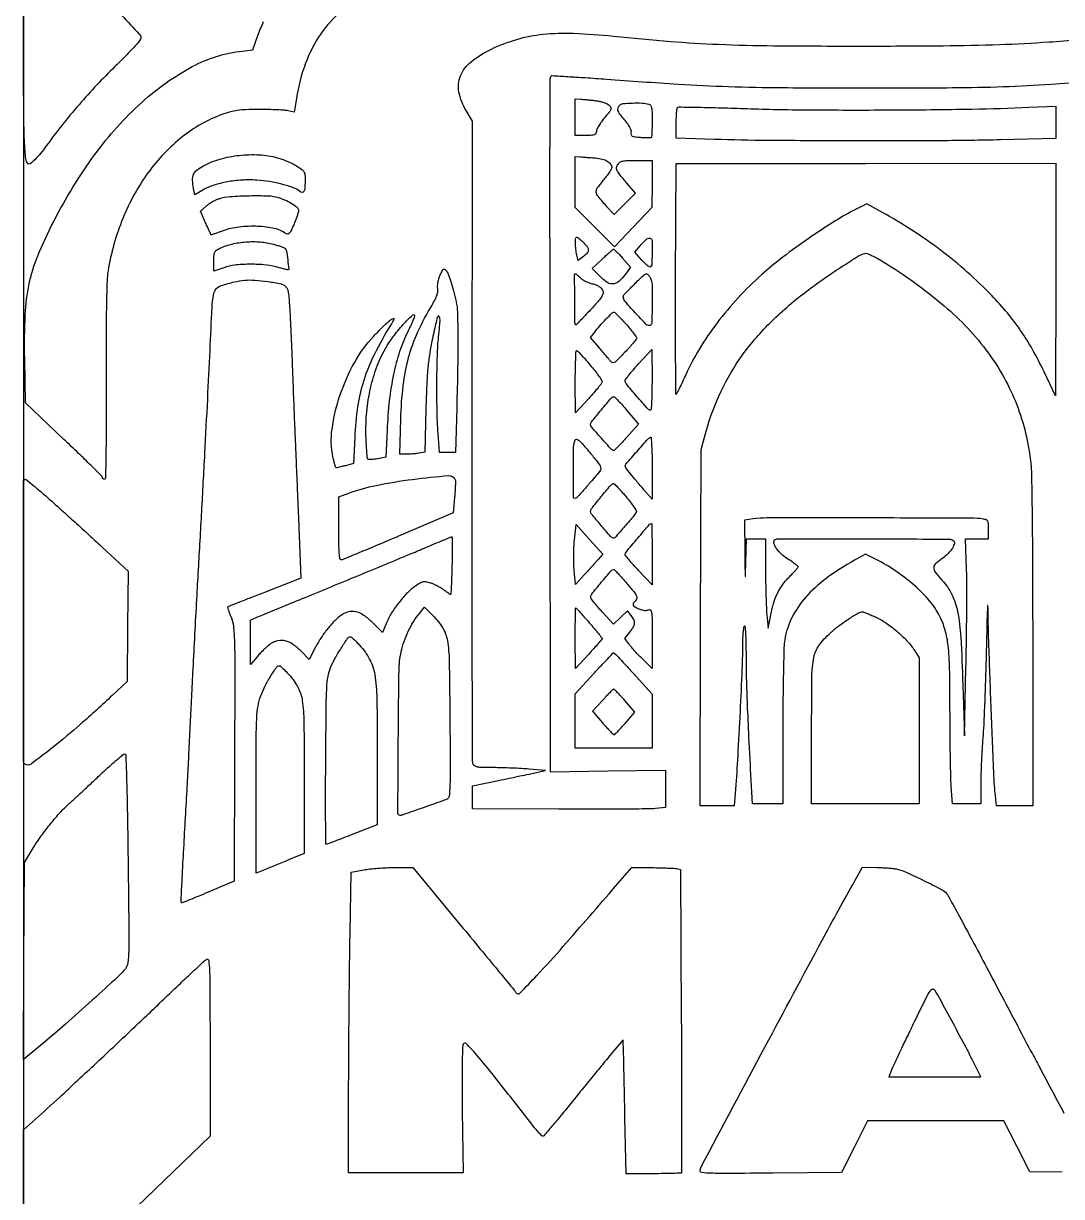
# Model space of a CAD drawing. Header units: millimetres. Extents: x 7 to 202, y 10 to 284.
# Drawn here: x 62.5 to 87.13, y 240.38 to 268.24 of the extents above; entities that cross this region are included whole.
import ezdxf

# ---------------------------------------------------------------- set-up
doc = ezdxf.new("R2010")
doc.units = ezdxf.units.MM
doc.layers.add('CUT', color=1, linetype='Continuous')
doc.layers.add('ENGRAVE', color=7, linetype='Continuous')

msp = doc.modelspace()

# ---------------------------------------------------------------- linework, layer by layer
at = {"layer": 'CUT'}
msp.add_lwpolyline([(62.5, 214), (102.5, 214), (102.5, 284), (62.5, 284)], close=True, dxfattribs=at)
at = {"layer": 'ENGRAVE', "extrusion": (0, 0, -1)}
for points in [[(-89.973, 264.546, -0.000025), (-89.959, 266.94, -0.197414)], [(-88.599, 266.91, 0.002443), (-86.885, 266.787, 0.00792), (-85.746, 266.73, 0.00708), (-84.542, 266.705, 0.001654), (-82.523, 266.698, 0.001783), (-80.503, 266.706, 0.006621), (-79.229, 266.732, 0.007419), (-78.03, 266.79, 0.002682), (-76.329, 266.908, -0.001619), (-75.832, 266.943, -0.002639), (-75.411, 266.969, -0.00037), (-75.037, 266.99, -0.213411), (-75.017, 266.983, -0.197566), (-74.99, 266.917, -0.000434), (-74.985, 265.822, -0.001078), (-74.983, 263.985, -0.000067), (-74.988, 258.561), (-74.997, 250.47), (-76.365, 250.491), (-77.734, 250.512), (-77.734, 250.067), (-77.734, 249.622), (-77.494, 249.597, 0.02343), (-77.327, 249.588, 0.00096), (-76.722, 249.583, 0.001672), (-76.006, 249.581, 0.001184), (-75.202, 249.583), (-73.15, 249.593), (-73.15, 249.865), (-73.15, 250.138), (-73.766, 250.264, -0.000642), (-74.02, 250.316, -0.000639), (-74.274, 250.37, -0.000625), (-74.496, 250.417, -0.002506), (-74.632, 250.446), (-74.883, 250.502), (-74.495, 250.533, -0.00632), (-74.314, 250.546, -0.003232), (-74.086, 250.557, -0.00321), (-73.851, 250.565, -0.00482), (-73.645, 250.569, 0.003894), (-73.355, 250.574, 0.048157), (-73.245, 250.588, 0.151628), (-73.191, 250.619, 0.136947), (-73.161, 250.676, 0.051198), (-73.152, 250.76, 0.000037), (-73.148, 252.972, 0.000437), (-73.146, 255.439, 0.000267), (-73.147, 258.349), (-73.154, 265.919), (-73.004, 266.167, 0.084472), (-72.832, 266.607, 0.149229), (-72.867, 266.992, 0.129173), (-73.121, 267.33, 0.05607), (-73.601, 267.63, 0.040689), (-74.206, 267.86, 0.04432), (-74.824, 267.981, 0.036238), (-75.55, 268.005, 0.016279), (-76.502, 267.937, -0.005943), (-77.854, 267.811, -0.010059), (-78.989, 267.742, -0.007884), (-80.3, 267.71, -0.002301), (-82.318, 267.701, -0.002063), (-84.321, 267.709, -0.006636), (-85.655, 267.738, -0.008189), (-86.831, 267.799, -0.004696), (-88.247, 267.908, 0.001545)], [(-64.835, 268.428, 0.002869), (-65.245, 267.987, 0.188116), (-65.282, 267.892, 0.18002), (-65.262, 267.837, 0.005996), (-65.106, 267.661, 0.010329), (-64.907, 267.45, 0.006082), (-64.661, 267.206, -0.012163), (-64.241, 266.78, -0.010194), (-63.816, 266.308, -0.010138), (-63.407, 265.816, -0.011594), (-63.038, 265.328, 0.015904), (-62.898, 265.147, 0.025745), (-62.766, 265.003, 0.023635), (-62.656, 264.904, 0.384813), (-62.61, 264.907, 0.172461), (-62.554, 265.025, 0.012221), (-62.525, 265.397, 0.010775), (-62.506, 265.97, 0.00241), (-62.501, 266.948), (-62.5, 268.614)], [(-70.048, 268.529, -0.069932), (-69.553, 267.993, -0.063789), (-69.19, 267.293, -0.049169), (-68.975, 266.459), (-68.923, 266.13), (-68.779, 266.163, -0.038099), (-68.692, 266.175, -0.00566), (-68.516, 266.185, -0.006346), (-68.307, 266.192, -0.005426), (-68.087, 266.194, -0.007309), (-67.775, 266.189, -0.026624), (-67.577, 266.172, -0.034044), (-67.408, 266.137, -0.018385), (-67.205, 266.072, -0.082568), (-66.263, 265.542, -0.066176), (-65.458, 264.698, -0.061629), (-64.855, 263.61, -0.054703), (-64.504, 262.364, -0.033128), (-64.48, 262.117, -0.003805), (-64.466, 261.559, -0.003697), (-64.458, 260.79, -0.001447), (-64.459, 259.73, 0.001215), (-64.46, 258.668, 0.004023), (-64.453, 257.969, 0.001039), (-64.443, 257.439, 0.407887), (-64.419, 257.415, 0.086016), (-64.4, 257.418, 0.093898), (-64.384, 257.427, 0.100304), (-64.374, 257.441, 0.113789), (-64.37, 257.457, -0.199278), (-64.358, 257.486, -0.000752), (-64.102, 257.741, -0.003691), (-63.807, 258.029, -0.002292), (-63.456, 258.363), (-62.543, 259.226), (-62.526, 260.27, 0.014773), (-62.541, 261.322, 0.041136), (-62.633, 262.053, 0.045388), (-62.838, 262.719, 0.021379), (-63.215, 263.537, 0.03822), (-64.19, 265.123, 0.052118), (-65.311, 266.372, 0.060427), (-66.503, 267.212, 0.096213), (-67.69, 267.582), (-67.937, 267.609), (-68.062, 267.951, 0.014894), (-68.194, 268.28, 0.012133)], [(-87.141, 240.96), (-86.377, 240.973), (-86.068, 241.577), (-85.758, 242.181), (-84.14, 242.181), (-82.522, 242.181), (-82.217, 241.568), (-81.911, 240.955), (-80.29, 240.941, 0.000723), (-79.212, 240.933, 0.009322), (-78.809, 240.938, 0.01738), (-78.594, 240.953, 0.384918), (-78.555, 240.996, 0.122956), (-78.579, 241.093, 0.00006), (-80.1, 243.948, 0.000885), (-81.449, 246.468, 0.004269), (-82.231, 247.894), (-82.403, 248.202), (-82.748, 248.197, 0.00844), (-82.89, 248.193, 0.008469), (-83.032, 248.184, 0.00833), (-83.155, 248.172, 0.033181), (-83.23, 248.158, 0.044832), (-83.458, 248.078, 0.007916), (-83.869, 247.884, 0.005376), (-84.283, 247.674, 0.09647), (-84.399, 247.582, 0.051642), (-84.447, 247.511, 0.000651), (-84.709, 247.031, 0.001903), (-85.008, 246.474, 0.001245), (-85.35, 245.83, -0.000198), (-85.712, 245.144, -0.000199), (-86.073, 244.46, -0.000194), (-86.389, 243.864, -0.000803), (-86.581, 243.504, 0.00043), (-87.187, 242.367, 0.001383)], [(-62.501, 238.92), (-62.5, 240.444), (-62.5, 241.967), (-62.784, 242.223, -0.004071), (-63.35, 242.739, -0.001132), (-64.23, 243.559, -0.001195), (-65.144, 244.419, -0.002289), (-65.873, 245.115, 0.001769), (-66.221, 245.447, 0.002657), (-66.526, 245.734, 0.001073), (-66.79, 245.978, 0.05959), (-66.844, 246.017, 0.533053), (-66.893, 245.992, 0.019946), (-66.913, 245.747, 0.008954), (-66.922, 245.266, 0.000652), (-66.924, 243.941), (-66.924, 241.82), (-65.191, 240.144, 0.000665)]]:
    msp.add_lwpolyline(points, format="xyb", dxfattribs=at)
for points in [[(-76.08, 266.404, 0.025139), (-76.177, 266.387, 0.025662), (-76.271, 266.361, 0.026495), (-76.351, 266.329, 0.089111), (-76.396, 266.298, 0.089993), (-76.432, 266.246, 0.198733), (-76.434, 266.199, 0.07853), (-76.398, 266.135, 0.007187), (-76.283, 265.994, -0.018832), (-76.21, 265.901, -0.022143), (-76.148, 265.807, -0.021741), (-76.103, 265.724, -0.112905), (-76.092, 265.674, 0.109175), (-76.081, 265.623, 0.196408), (-76.05, 265.595, 0.080613), (-75.986, 265.582, 0.009576), (-75.841, 265.579), (-75.59, 265.579), (-75.59, 266.013), (-75.59, 266.446), (-75.716, 266.439, 0.008626), (-75.78, 266.435, 0.002815), (-75.874, 266.426, 0.002805), (-75.979, 266.416, 0.003161)], [(-77.335, 266.323, 0.178659), (-77.376, 266.294, 0.102834), (-77.4, 266.238, 0.04298), (-77.412, 266.134, 0.006575), (-77.414, 265.926, 0.004707), (-77.413, 265.78, 0.007275), (-77.409, 265.654, 0.002935), (-77.403, 265.547, 0.183298), (-77.395, 265.53, 0.188599), (-77.38, 265.523, 0.007109), (-77.313, 265.521, 0.011955), (-77.233, 265.522, 0.008036), (-77.142, 265.527, 0.010257), (-77.004, 265.539, 0.094785), (-76.947, 265.557, 0.219395), (-76.923, 265.588, 0.087755), (-76.921, 265.644, -0.110587), (-76.916, 265.699, -0.042947), (-76.886, 265.771, -0.035311), (-76.835, 265.853, -0.021209), (-76.764, 265.944, 0.014393), (-76.65, 266.086, 0.084316), (-76.605, 266.17, 0.169026), (-76.607, 266.235, 0.107799), (-76.648, 266.3, 0.176221), (-76.722, 266.335, 0.01344), (-76.947, 266.348, 0.019233), (-77.176, 266.347, 0.053202)], [(-86.993, 265.89), (-86.993, 265.503), (-85.685, 265.473, 0.004572), (-84.261, 265.453, 0.001569), (-82.199, 265.449, 0.001506), (-80.162, 265.459, 0.005796), (-78.897, 265.483), (-77.985, 265.511), (-77.987, 265.863, 0.007717), (-77.99, 266, 0.011344), (-77.997, 266.12, 0.006838), (-78.007, 266.219, 0.170512), (-78.018, 266.244, 0.202848), (-78.046, 266.255, 0.000445), (-78.515, 266.248, 0.002843), (-79.045, 266.236, 0.00175), (-79.669, 266.216, -0.007179), (-81.089, 266.186, -0.002794), (-83.053, 266.184, -0.002768), (-85.005, 266.204, -0.007847), (-86.365, 266.247), (-86.993, 266.276)], [(-68.521, 265.05, 0.021692), (-68.632, 265.016, 0.013654), (-68.758, 264.966, 0.013705), (-68.88, 264.91, 0.024343), (-68.977, 264.857, 0.016937), (-69.103, 264.772, 0.109704), (-69.154, 264.716, 0.112376), (-69.176, 264.643, 0.018159), (-69.18, 264.495, 0.015581), (-69.173, 264.326, 0.102772), (-69.151, 264.246, 0.317307), (-69.11, 264.225, 0.139564), (-69.053, 264.25, -0.086399), (-68.904, 264.336, -0.022834), (-68.641, 264.417, -0.023032), (-68.337, 264.482, -0.02543), (-68.038, 264.517, -0.029762), (-67.68, 264.518, -0.031199), (-67.33, 264.476, -0.033225), (-67.013, 264.396, -0.051128), (-66.755, 264.282), (-66.562, 264.172), (-66.534, 264.321, 0.035842), (-66.511, 264.523, 0.11331), (-66.536, 264.656, 0.122582), (-66.614, 264.758, 0.045469), (-66.768, 264.859, 0.054808), (-67.161, 265.017, 0.041115), (-67.619, 265.106, 0.040824), (-68.09, 265.119, 0.051405)], [(-76.069, 265.044, 0.042526), (-76.226, 265.018, 0.071257), (-76.35, 264.967, 0.095589), (-76.429, 264.897, 0.166051), (-76.457, 264.815, 0.135547), (-76.446, 264.778, 0.013551), (-76.395, 264.697, 0.01625), (-76.328, 264.604, 0.012226), (-76.248, 264.505, -0.019246), (-76.104, 264.323, -0.195954), (-76.081, 264.231, -0.140353), (-76.124, 264.135, -0.008406), (-76.336, 263.892), (-76.513, 263.698), (-76.766, 263.951), (-77.02, 264.205), (-76.815, 264.448, 0.004966), (-76.638, 264.66, 0.059692), (-76.582, 264.75, 0.159561), (-76.573, 264.817, 0.092589), (-76.603, 264.893, 0.105123), (-76.651, 264.943, 0.095976), (-76.716, 264.97, 0.045644), (-76.823, 264.983, 0.007103), (-77.038, 264.986), (-77.414, 264.986), (-77.412, 264.428), (-77.41, 263.869), (-76.965, 263.401), (-76.52, 262.934), (-76.055, 263.399), (-75.59, 263.864), (-75.59, 264.471), (-75.59, 265.078), (-75.716, 265.069, 0.001367), (-75.779, 265.065, 0.000471), (-75.871, 265.058, 0.000468), (-75.972, 265.051, 0.000543)], [(-86.991, 262.158), (-86.99, 259.399), (-86.718, 259.964, -0.015528), (-86.439, 260.498, -0.022597), (-86.159, 260.949, -0.023264), (-85.846, 261.363, -0.017991), (-85.468, 261.784, -0.02027), (-84.893, 262.335, -0.018633), (-84.259, 262.854, -0.018372), (-83.579, 263.331, -0.018303), (-82.864, 263.758), (-82.512, 263.951), (-82.258, 263.827, -0.025681), (-81.759, 263.549, -0.011872), (-81.138, 263.14, -0.011845), (-80.517, 262.688, -0.018706), (-80.009, 262.268, -0.024298), (-79.457, 261.724, -0.024117), (-78.958, 261.129, -0.024917), (-78.536, 260.51, -0.031513), (-78.213, 259.898, 0.002642), (-78.135, 259.728, 0.003949), (-78.065, 259.581, 0.00171), (-78.004, 259.456, 0.082444), (-77.988, 259.433, 0.665936), (-77.977, 259.438, 0.000139), (-77.973, 260.223, 0.00156), (-77.97, 261.105, 0.000921), (-77.973, 262.159), (-77.985, 264.911), (-82.489, 264.915), (-86.993, 264.918)], [(-68.547, 264.103, 0.025733), (-68.736, 264.031, 0.040638), (-68.888, 263.948, 0.048724), (-68.992, 263.865, 0.201656), (-69.022, 263.792, 0.069815), (-69.016, 263.746, 0.011405), (-68.989, 263.661, 0.012369), (-68.953, 263.561, 0.010622), (-68.91, 263.458, 0.006783), (-68.836, 263.296, 0.103561), (-68.798, 263.247, 0.264656), (-68.758, 263.239, 0.061686), (-68.693, 263.27, -0.097244), (-68.412, 263.38, -0.039839), (-68.001, 263.421, -0.039135), (-67.564, 263.395, -0.056676), (-67.189, 263.299, 0.004285), (-67.098, 263.266, 0.007079), (-67.02, 263.239, 0.002016), (-66.953, 263.217, 0.364944), (-66.947, 263.22, 0.01432), (-66.943, 263.228, 0.000078), (-66.907, 263.308, 0.000342), (-66.866, 263.398, 0.000217), (-66.819, 263.504), (-66.697, 263.778), (-66.831, 263.9, 0.03402), (-66.895, 263.951, 0.020667), (-66.976, 264.003, 0.020667), (-67.062, 264.048, 0.034009), (-67.138, 264.077, 0.057723), (-67.404, 264.128, 0.013525), (-67.857, 264.148, 0.012784), (-68.308, 264.145, 0.070645)], [(-68.429, 262.997, 0.008472), (-68.527, 262.969, 0.011533), (-68.614, 262.94, 0.008534), (-68.686, 262.914, 0.116513), (-68.708, 262.898, 0.144057), (-68.736, 262.84, 0.006959), (-68.767, 262.627, 0.004365), (-68.793, 262.407, 0.447595), (-68.775, 262.387, 0.057751), (-68.759, 262.388, 0.001249), (-68.682, 262.407, 0.002849), (-68.593, 262.429, 0.001917), (-68.49, 262.455, -0.040653), (-68.195, 262.507, -0.026574), (-67.849, 262.52, -0.026809), (-67.514, 262.498, -0.052906), (-67.255, 262.438), (-67.015, 262.355), (-67.015, 262.594, 0.014186), (-67.02, 262.739, 0.098151), (-67.037, 262.807, 0.13552), (-67.078, 262.854, 0.036085), (-67.164, 262.902, 0.052499), (-67.448, 263.001, 0.038657), (-67.777, 263.051, 0.038132), (-68.116, 263.051, 0.046361)], [(-75.787, 263.034, 0.029766), (-75.878, 262.926, 0.164888), (-75.902, 262.855, 0.186014), (-75.876, 262.79, 0.03974), (-75.784, 262.705), (-75.658, 262.606), (-75.63, 262.736, 0.025309), (-75.605, 262.88, 0.02784), (-75.596, 263.022, 0.023035), (-75.601, 263.138, 0.389187), (-75.627, 263.162, 0.153934), (-75.648, 263.155, 0.016157), (-75.689, 263.124, 0.018805), (-75.737, 263.083, 0.014011)], [(-77.387, 263.128, 0.196607), (-77.415, 263.061, 0.007626), (-77.414, 262.787, 0.006748), (-77.404, 262.51, 0.246997), (-77.373, 262.457, 0.287502), (-77.348, 262.457, 0.027484), (-77.296, 262.495, 0.028408), (-77.234, 262.55, 0.01828), (-77.169, 262.621), (-77.007, 262.81), (-77.131, 262.959, 0.017693), (-77.222, 263.062, 0.055811), (-77.293, 263.12, 0.1052), (-77.347, 263.141, 0.241736)], [(-76.714, 262.668), (-76.902, 262.452), (-76.782, 262.287, 0.053065), (-76.621, 262.108, 0.184039), (-76.479, 262.053, 0.16441), (-76.325, 262.105, 0.040529), (-76.124, 262.285), (-75.996, 262.419), (-76.229, 262.642, 0.004494), (-76.32, 262.728, 0.006555), (-76.402, 262.803, 0.003494), (-76.473, 262.864, 0.107263), (-76.493, 262.875, 0.253741), (-76.513, 262.87, 0.009513), (-76.571, 262.818, 0.015154), (-76.639, 262.75, 0.009846)], [(-82.899, 262.581, 0.037642), (-84.346, 261.534, 0.059051), (-85.393, 260.413, 0.066323), (-86.066, 259.184, 0.065507), (-86.398, 257.816, 0.022663), (-86.418, 257.482, 0.00129), (-86.432, 256.45, 0.001805), (-86.442, 255.14, 0.000958), (-86.445, 253.517), (-86.445, 249.661), (-86.015, 249.661), (-85.585, 249.661), (-85.56, 249.901, 0.015734), (-85.525, 250.373, 0.000773), (-85.462, 251.937, 0.001249), (-85.407, 253.461, 0.006276), (-85.388, 254.314, -0.027359), (-85.382, 254.417, -0.919613), (-85.374, 254.416, -0.005754), (-85.361, 254.083, -0.000981), (-85.346, 253.447, 0.001967), (-85.328, 252.786, 0.002096), (-85.306, 252.139, 0.001991), (-85.282, 251.583, 0.009729), (-85.262, 251.268, -0.006141), (-85.243, 251.018, -0.003926), (-85.228, 250.726, -0.003944), (-85.217, 250.44, -0.007345), (-85.214, 250.208), (-85.214, 249.707), (-84.879, 249.707), (-84.543, 249.707), (-84.514, 250.124, 0.011556), (-84.502, 250.367, 0.001965), (-84.493, 250.829, 0.002145), (-84.486, 251.373, 0.001909), (-84.483, 251.937, -0.004339), (-84.474, 252.925, -0.023008), (-84.44, 253.465, -0.041378), (-84.367, 253.836, -0.048455), (-84.237, 254.169, -0.05988), (-84, 254.525, -0.034266), (-83.638, 254.893, -0.032298), (-83.197, 255.236, -0.032809), (-82.717, 255.517), (-82.478, 255.637), (-82.215, 255.491, -0.032049), (-81.546, 255.061, -0.053827), (-81.055, 254.61, -0.063871), (-80.73, 254.128, -0.075896), (-80.561, 253.607, -0.03305), (-80.544, 253.423, -0.002099), (-80.53, 252.881, -0.003075), (-80.52, 252.234, -0.002282), (-80.516, 251.52), (-80.516, 249.707), (-80.157, 249.707), (-79.799, 249.707), (-79.767, 250.266, 0.00125), (-79.713, 251.293, 0.002813), (-79.678, 252.072, 0.003641), (-79.658, 252.697, 0.005744), (-79.651, 253.233, -0.004293), (-79.647, 253.545, -0.012158), (-79.638, 253.762, -0.009423), (-79.625, 253.916, -0.552512), (-79.604, 253.926, -0.227355), (-79.585, 253.897, -0.008563), (-79.571, 253.765, -0.013674), (-79.561, 253.603, -0.008367), (-79.558, 253.41, 0.010591), (-79.547, 252.913, 0.001514), (-79.5, 251.895, 0.001856), (-79.445, 250.843, 0.004405), (-79.394, 250.06), (-79.364, 249.661), (-78.958, 249.661), (-78.552, 249.661), (-78.565, 253.892), (-78.579, 258.122), (-78.699, 258.559, 0.044206), (-79.052, 259.505, 0.045076), (-79.563, 260.368, 0.042752), (-80.248, 261.163, 0.033024), (-81.117, 261.908, 0.00866), (-81.522, 262.2, 0.008442), (-81.939, 262.48, 0.005722), (-82.315, 262.717, 0.079651), (-82.463, 262.778, 0.149411), (-82.514, 262.775, 0.016223), (-82.624, 262.729, 0.018468), (-82.756, 262.664, 0.013053)], [(-72.527, 262.372, 0.08268), (-72.576, 262.289, 0.013109), (-72.638, 262.11, 0.013725), (-72.703, 261.886, 0.0099), (-72.764, 261.634, 0.047048), (-72.795, 261.382, 0.005577), (-72.804, 260.819, 0.005717), (-72.8, 260.074, 0.002717), (-72.778, 259.114), (-72.748, 258.054), (-72.557, 258.054), (-72.366, 258.054), (-72.336, 258.498, 0.011932), (-72.312, 259.061, 0.006433), (-72.308, 259.755, 0.006169), (-72.322, 260.418, 0.020516), (-72.353, 260.854, -0.006911), (-72.378, 261.098, -0.036605), (-72.38, 261.232, -0.157227), (-72.36, 261.281, -0.444314), (-72.328, 261.283, -0.137924), (-72.315, 261.261, -0.001611), (-72.277, 261.1, -0.004746), (-72.235, 260.912, -0.003064), (-72.189, 260.694, -0.01256), (-72.13, 260.357, -0.015132), (-72.092, 260.038, -0.011522), (-72.067, 259.655, -0.003898), (-72.047, 259.096), (-72.019, 258.062), (-71.883, 258.035, 0.017284), (-71.82, 258.025, 0.009134), (-71.74, 258.016, 0.009078), (-71.659, 258.01, 0.013855), (-71.588, 258.008), (-71.428, 258.008), (-71.451, 258.84, 0.02204), (-71.509, 259.646, 0.037771), (-71.637, 260.307, 0.040085), (-71.856, 260.914, 0.02892), (-72.192, 261.551, -0.01496), (-72.267, 261.686, -0.038656), (-72.311, 261.788, -0.053373), (-72.331, 261.874, -0.070454), (-72.328, 261.953, 0.05597), (-72.325, 262.02, 0.031471), (-72.335, 262.101, 0.029909), (-72.356, 262.187, 0.03175), (-72.387, 262.267, 0.010733), (-72.435, 262.367, 0.114528), (-72.464, 262.401, 0.306352), (-72.492, 262.403, 0.082989)], [(-68.293, 262.11, 0.016394), (-68.611, 262.053, 0.162485), (-68.726, 261.985, 0.150672), (-68.781, 261.859, 0.013512), (-68.812, 261.512, 0.00371), (-68.826, 261.254, 0.000875), (-68.846, 260.824, 0.000901), (-68.867, 260.33, 0.000887), (-68.886, 259.832, -0.000512), (-68.906, 259.298, -0.000349), (-68.931, 258.691, -0.000352), (-68.955, 258.105, -0.000709), (-68.974, 257.643, 0.000529), (-68.993, 257.209, 0.00036), (-69.014, 256.716, 0.000362), (-69.033, 256.239, 0.000727), (-69.048, 255.863), (-69.077, 255.063), (-68.217, 254.729, -0.000767), (-67.887, 254.6, -0.001241), (-67.606, 254.49, -0.000165), (-67.356, 254.39, -0.094711), (-67.343, 254.382, -0.287906), (-67.34, 254.37, -0.005623), (-67.36, 254.307, -0.011654), (-67.388, 254.233, -0.007323), (-67.423, 254.147, 0.075783), (-67.48, 253.927, 0.019346), (-67.504, 253.558, 0.00691), (-67.512, 252.872, 0.000458), (-67.506, 250.898), (-67.494, 247.87), (-66.879, 247.609, 0.002602), (-66.641, 247.51, 0.004245), (-66.439, 247.429, 0.000813), (-66.261, 247.359, 0.273513), (-66.247, 247.361, 0.234425), (-66.237, 247.384, 0.000344), (-66.26, 247.855, 0.001479), (-66.297, 248.56, 0.000204), (-66.378, 250.026, -0.001018), (-66.399, 250.413, -0.000328), (-66.429, 250.986, -0.000327), (-66.46, 251.624, -0.000367), (-66.49, 252.238, 0.000793), (-66.524, 252.911, 0.000438), (-66.566, 253.731, 0.000437), (-66.611, 254.563, 0.000704), (-66.65, 255.271, -0.000593), (-66.728, 256.652, -0.000604), (-66.802, 258.025, -0.000632), (-66.869, 259.322, -0.000908), (-66.924, 260.471, 0.001321), (-66.974, 261.498, 0.029565), (-67.007, 261.793, 0.125739), (-67.07, 261.934, 0.150953), (-67.189, 262.015, 0.016812), (-67.502, 262.101, 0.037105), (-67.747, 262.141, 0.038518), (-67.989, 262.143, 0.019509)], [(-75.705, 262.203, -0.065967), (-75.752, 262.164, -0.026389), (-75.824, 262.122, -0.025557), (-75.907, 262.086, -0.029342), (-75.99, 262.059, 0.028403), (-76.082, 262.031, 0.049681), (-76.153, 261.995, 0.061023), (-76.205, 261.953, 0.085372), (-76.239, 261.904, 0.138323), (-76.25, 261.832, 0.107927), (-76.223, 261.757, 0.043214), (-76.144, 261.65, 0.005369), (-75.95, 261.435, 0.003273), (-75.82, 261.297, 0.005466), (-75.708, 261.182, 0.0012), (-75.61, 261.084, 0.413948), (-75.601, 261.084, 0.19679), (-75.582, 261.128, 0.000738), (-75.578, 261.699, 0.000522), (-75.576, 262.277, 0.415227), (-75.594, 262.295, 0.157583), (-75.609, 262.29, 0.017542), (-75.638, 262.268, 0.01997), (-75.671, 262.238, 0.014922)], [(-77.367, 262.207, 0.116201), (-77.414, 262.031, 0.010934), (-77.417, 261.582, 0.006374), (-77.404, 261.116, 0.402383), (-77.35, 261.064, 0.203467), (-77.266, 261.1, 0.006772), (-77.012, 261.37, 0.007371), (-76.767, 261.645, 0.176034), (-76.731, 261.741, 0.197669), (-76.758, 261.808, 0.005323), (-76.985, 262.039, 0.005554), (-77.217, 262.265, 0.184652), (-77.287, 262.294, 0.178989), (-77.303, 262.289, 0.037985), (-77.324, 262.269, 0.035266), (-77.347, 262.241, 0.027179)], [(-71.778, 261.292, 0.028672), (-71.758, 261.231, 0.007121), (-71.718, 261.135, 0.007258), (-71.669, 261.026, 0.007225), (-71.616, 260.918, -0.037112), (-71.424, 260.45, -0.027326), (-71.279, 259.908, -0.024222), (-71.179, 259.288, -0.016852), (-71.125, 258.579), (-71.097, 257.942), (-70.9, 257.903, 0.016194), (-70.822, 257.89, 0.022455), (-70.751, 257.884, 0.019964), (-70.694, 257.884, 0.188583), (-70.672, 257.894, 0.173364), (-70.659, 257.92, 0.003589), (-70.646, 258.067, 0.007954), (-70.634, 258.241, 0.005216), (-70.625, 258.441, 0.031682), (-70.644, 259.017, 0.032324), (-70.735, 259.582, 0.033729), (-70.892, 260.106, 0.043932), (-71.108, 260.557, 0.030854), (-71.294, 260.83, 0.020225), (-71.539, 261.123, 0.027694), (-71.737, 261.317, 0.742876)], [(-76.795, 261.098, 0.007658), (-76.892, 260.986, 0.011214), (-76.974, 260.883, 0.00681), (-77.039, 260.796, 0.165489), (-77.048, 260.767, 0.160364), (-77.037, 260.739, 0.006012), (-76.965, 260.649, 0.010332), (-76.875, 260.545, 0.007028), (-76.769, 260.429, 0.004083), (-76.586, 260.24, 0.070363), (-76.518, 260.188, 0.255738), (-76.469, 260.187, 0.103994), (-76.417, 260.231, -0.005302), (-76.376, 260.281, -0.001292), (-76.308, 260.364, -0.001324), (-76.229, 260.458, -0.001319), (-76.149, 260.552), (-75.956, 260.779), (-76.054, 260.91, 0.018226), (-76.172, 261.056, 0.011922), (-76.319, 261.216, 0.00537), (-76.465, 261.365, 0.198766), (-76.508, 261.383, 0.193546), (-76.528, 261.375, 0.004319), (-76.606, 261.299, 0.009127), (-76.695, 261.207, 0.005968)], [(-71.211, 261.081, -0.020673), (-70.818, 260.37, -0.03855), (-70.57, 259.76, -0.040708), (-70.427, 259.143, -0.026172), (-70.358, 258.411), (-70.332, 257.787), (-70.136, 257.738, 0.00249), (-70.059, 257.719, 0.003562), (-69.991, 257.703, 0.001959), (-69.933, 257.69, 0.053709), (-69.917, 257.689, 0.325615), (-69.907, 257.696, 0.006322), (-69.886, 257.764, 0.012616), (-69.864, 257.846, 0.0078), (-69.842, 257.944, 0.085751), (-69.82, 258.607, 0.046692), (-70.007, 259.403, 0.045471), (-70.351, 260.183, 0.061416), (-70.804, 260.807, 0.006505), (-70.937, 260.945, 0.008134), (-71.063, 261.07, 0.006745), (-71.172, 261.171, 0.060735), (-71.225, 261.208, 0.024626), (-71.279, 261.233, 0.571276), (-71.29, 261.225, 0.105703), (-71.28, 261.195, 0.003113)], [(-75.944, 260.128, 0.008098), (-76.053, 259.994, 0.011669), (-76.144, 259.872, 0.007537), (-76.217, 259.767, 0.155313), (-76.227, 259.731, 0.155335), (-76.215, 259.695, 0.006919), (-76.133, 259.589, 0.011096), (-76.031, 259.466, 0.007653), (-75.909, 259.331), (-75.593, 258.989), (-75.592, 259.73, 0.004326), (-75.594, 260.014, 0.007229), (-75.601, 260.253, 0.002092), (-75.61, 260.457, 0.41247), (-75.624, 260.469, 0.191696), (-75.646, 260.46, 0.003543), (-75.732, 260.369, 0.008172), (-75.832, 260.259, 0.005305)], [(-77.412, 259.775, 0.005082), (-77.41, 259.5, 0.008461), (-77.402, 259.268, 0.002851), (-77.391, 259.072, 0.396013), (-77.376, 259.057, 0.215197), (-77.313, 259.085, 0.00346), (-77.055, 259.382, 0.003964), (-76.803, 259.68, 0.17536), (-76.776, 259.756, 0.163659), (-76.787, 259.789, 0.006335), (-76.869, 259.894, 0.010718), (-76.972, 260.017, 0.007295), (-77.093, 260.152), (-77.41, 260.494)], [(-76.817, 259.051), (-77.091, 258.726), (-76.813, 258.412, 0.005851), (-76.704, 258.292, 0.008967), (-76.606, 258.191, 0.004169), (-76.521, 258.108, 0.194469), (-76.499, 258.099, 0.212191), (-76.45, 258.121, 0.002585), (-76.211, 258.389, 0.002895), (-75.977, 258.657, 0.180039), (-75.955, 258.715, 0.171112), (-75.978, 258.781, 0.003312), (-76.211, 259.067, 0.002785), (-76.45, 259.352, 0.220609), (-76.502, 259.376, 0.197215), (-76.527, 259.366, 0.005557), (-76.612, 259.281, 0.010546), (-76.709, 259.176, 0.006959)], [(-75.929, 258.058, 0.004963), (-76.109, 257.837, 0.044309), (-76.178, 257.733, 0.126329), (-76.195, 257.665, 0.17548), (-76.174, 257.607, 0.002234), (-75.916, 257.303, 0.007695), (-75.745, 257.109, 0.005038), (-75.619, 256.974, 0.205739), (-75.583, 256.959, 0.412745), (-75.55, 256.992, 0.001484), (-75.548, 257.607, 0.003711), (-75.553, 258.186, 0.089878), (-75.585, 258.344, 0.326828), (-75.619, 258.366, 0.158197), (-75.669, 258.346, 0.040324), (-75.756, 258.261, 0.004945)], [(-77.414, 257.686), (-77.414, 256.946), (-77.221, 257.166, 0.004854), (-77.041, 257.374, 0.008983), (-76.899, 257.548, 0.005193), (-76.79, 257.69, 0.162962), (-76.776, 257.731, 0.181211), (-76.793, 257.777, 0.001468), (-77.057, 258.078, 0.002081), (-77.316, 258.37, 0.116752), (-77.376, 258.411, 0.507952), (-77.391, 258.401, 0.003045), (-77.403, 258.204, 0.008422), (-77.412, 257.969, 0.004902)], [(-63.167, 256.894, 0.00171), (-63.436, 256.653, 0.000956), (-63.762, 256.359, 0.000954), (-64.09, 256.06, 0.001551), (-64.368, 255.805), (-64.981, 255.237), (-64.968, 253.924), (-64.955, 252.611), (-64.605, 252.284, 0.007283), (-63.846, 251.594, 0.013407), (-63.206, 251.058, 0.007753), (-62.677, 250.653, 0.3072), (-62.537, 250.647, 0.259952), (-62.5, 250.714, 0.000075), (-62.501, 254.043, 0.000064), (-62.502, 257.377, 0.41403), (-62.54, 257.415, 0.173603), (-62.567, 257.405, 0.001481), (-62.741, 257.262, 0.004972), (-62.939, 257.094, 0.003157)], [(-72.741, 257.404, 0.089586), (-72.747, 257.365, 0.006489), (-72.745, 257.256, 0.008919), (-72.739, 257.126, 0.006624), (-72.728, 256.982), (-72.694, 256.618), (-71.394, 256.062, 0.001298), (-70.892, 255.848, 0.002045), (-70.459, 255.668, 0.000487), (-70.08, 255.512, 0.084083), (-70.037, 255.502, 0.385509), (-70.008, 255.526, 0.019073), (-69.992, 255.661, 0.015663), (-69.983, 255.876, 0.003401), (-69.98, 256.249), (-69.98, 256.998), (-70.219, 257.087, 0.039274), (-70.868, 257.271, 0.018318), (-71.731, 257.412, 0.00932), (-72.584, 257.503, 0.338519)], [(-76.793, 257.004, 0.007784), (-76.893, 256.879, 0.012093), (-76.975, 256.767, 0.006376), (-77.039, 256.672, 0.247965), (-77.042, 256.647, 0.07759), (-76.989, 256.559, 0.003759), (-76.767, 256.3, 0.001477), (-76.529, 256.026, 0.286382), (-76.495, 256.016, 0.148032), (-76.429, 256.057, 0.003937), (-76.203, 256.32, 0.003469), (-75.978, 256.589, 0.176897), (-75.956, 256.653, 0.16623), (-75.979, 256.719, 0.003498), (-76.201, 256.996, 0.00407), (-76.425, 257.266, 0.134605), (-76.494, 257.313, 0.285598), (-76.516, 257.308, 0.006189), (-76.596, 257.227, 0.012247), (-76.689, 257.126, 0.00772)], [(-75.927, 255.986), (-76.242, 255.634), (-76.133, 255.51, 0.002303), (-76.076, 255.446, 0.000754), (-75.993, 255.353, 0.000751), (-75.9, 255.251, 0.000849), (-75.81, 255.152), (-75.597, 254.919), (-75.565, 255.26, 0.016859), (-75.555, 255.417, 0.009353), (-75.554, 255.608, 0.009319), (-75.56, 255.803, 0.014841), (-75.573, 255.969), (-75.613, 256.338)], [(-77.414, 255.639), (-77.414, 254.911), (-77.095, 255.249, 0.006286), (-76.973, 255.381, 0.00942), (-76.87, 255.5, 0.004929), (-76.786, 255.602, 0.170469), (-76.776, 255.631, 0.175627), (-76.795, 255.685, 0.001585), (-77.073, 256.015, 0.00135), (-77.354, 256.346, 0.219329), (-77.397, 256.366, 0.406482), (-77.404, 256.359, 0.000574), (-77.409, 256.152, 0.003778), (-77.413, 255.918, 0.002266)], [(-79.815, 256.474), (-79.604, 256.445), (-79.614, 255.664, -0.000244), (-79.62, 255.178, -0.023775), (-79.624, 255.109, -0.933686), (-79.629, 255.109, -0.000689), (-79.638, 255.442), (-79.652, 256.001), (-79.879, 256.001), (-80.105, 256.001), (-80.106, 255.26, -0.003584), (-80.108, 254.953, -0.003484), (-80.115, 254.643, -0.003438), (-80.125, 254.37, -0.012919), (-80.136, 254.2), (-80.166, 253.881), (-80.23, 254.2, 0.024861), (-80.302, 254.487, 0.041044), (-80.394, 254.719, 0.044578), (-80.517, 254.919, 0.03686), (-80.68, 255.109, -0.00627), (-80.757, 255.188, -0.009448), (-80.822, 255.259, -0.004837), (-80.875, 255.32, -0.177629), (-80.881, 255.337, -0.230086), (-80.873, 255.352, -0.005762), (-80.809, 255.402, -0.011234), (-80.729, 255.459, -0.00728), (-80.635, 255.521, 0.044185), (-80.482, 255.639, 0.055283), (-80.365, 255.774, 0.070397), (-80.304, 255.897, 0.284429), (-80.322, 255.974, 0.199324), (-80.393, 256.004, 0.000146), (-82.433, 256, 0.000193), (-84.461, 255.995, 0.141792), (-84.561, 255.965, 0.320012), (-84.588, 255.899, 0.078308), (-84.54, 255.783, 0.057865), (-84.437, 255.65, 0.046604), (-84.298, 255.533, -0.033616), (-84.14, 255.407, -0.207679), (-84.099, 255.315, -0.168616), (-84.134, 255.21, -0.020825), (-84.292, 255.022, 0.071286), (-84.525, 254.68, 0.064872), (-84.662, 254.276, 0.035231), (-84.739, 253.666, 0.006531), (-84.788, 252.535), (-84.824, 251.326), (-84.861, 252.945, -0.002115), (-84.874, 253.618, -0.00203), (-84.881, 254.3, -0.002009), (-84.883, 254.901, -0.007335), (-84.876, 255.283), (-84.854, 256.001), (-85.125, 256.001), (-85.396, 256.001), (-85.396, 256.226, -0.012014), (-85.393, 256.363, -0.10709), (-85.378, 256.42, -0.186334), (-85.343, 256.451, -0.052242), (-85.271, 256.47, -0.037158), (-84.977, 256.493, -0.000277), (-82.551, 256.496, -0.000302), (-80.135, 256.496, -0.033933)], [(-72.665, 255.363, 0.001977), (-72.657, 255.1, 0.003294), (-72.649, 254.88, 0.000437), (-72.64, 254.684, 0.397385), (-72.634, 254.679, 0.149803), (-72.624, 254.681, 0.00301), (-72.581, 254.71, 0.006854), (-72.531, 254.745, 0.004517), (-72.474, 254.787, -0.026026), (-72.406, 254.832, -0.015501), (-72.321, 254.88, -0.015496), (-72.232, 254.922, -0.025763), (-72.155, 254.951, -0.027449), (-72.049, 254.979, -0.101032), (-71.98, 254.979, -0.084805), (-71.91, 254.951, -0.015989), (-71.794, 254.877, -0.048631), (-71.607, 254.719, -0.026577), (-71.409, 254.493, -0.026415), (-71.234, 254.243, -0.041567), (-71.113, 254.01), (-71.016, 253.774), (-70.806, 253.988, -0.039275), (-70.604, 254.163, -0.082245), (-70.42, 254.258, -0.107609), (-70.248, 254.274, -0.109006), (-70.087, 254.218, -0.052349), (-69.919, 254.088, -0.028195), (-69.741, 253.897, -0.026688), (-69.571, 253.67, -0.027563), (-69.428, 253.428), (-69.278, 253.139), (-69.084, 253.332, -0.045557), (-68.89, 253.494, -0.089485), (-68.707, 253.577, -0.111015), (-68.534, 253.581, -0.100564), (-68.369, 253.512, -0.027135), (-68.297, 253.457, -0.012588), (-68.21, 253.379, -0.012428), (-68.122, 253.292, -0.016923), (-68.048, 253.21), (-67.884, 253.014), (-67.883, 253.543), (-67.882, 254.072), (-68.053, 254.145, 0.003181), (-68.174, 254.196, 0.000116), (-68.636, 254.386, 0.000212), (-69.182, 254.611, 0.000149), (-69.798, 254.864, -0.000451), (-70.446, 255.131, -0.000452), (-71.094, 255.399, -0.000441), (-71.66, 255.634, -0.001797), (-72.003, 255.778, 0.00125), (-72.246, 255.881, 0.001989), (-72.455, 255.968, 0.000406), (-72.64, 256.043, 0.097176), (-72.657, 256.047, 0.409838), (-72.667, 256.038, 0.001151), (-72.669, 255.846, 0.005354), (-72.669, 255.625, 0.003208)], [(-76.816, 254.944, 0.00554), (-76.977, 254.749, 0.050146), (-77.038, 254.657, 0.143531), (-77.05, 254.596, 0.162946), (-77.026, 254.541, -0.040292), (-76.972, 254.47, -0.241879), (-76.968, 254.426, -0.179692), (-77.002, 254.388, -0.021701), (-77.106, 254.338, -0.029157), (-77.176, 254.314, -0.04962), (-77.237, 254.302, -0.060304), (-77.289, 254.304, -0.083591), (-77.334, 254.319, 0.364345), (-77.377, 254.31, 0.137355), (-77.402, 254.249, 0.02764), (-77.413, 254.088, 0.002018), (-77.414, 253.644), (-77.414, 252.926), (-77.183, 253.152, 0.007234), (-77.087, 253.248, 0.006692), (-76.992, 253.349, 0.006694), (-76.91, 253.442, 0.022139), (-76.859, 253.506), (-76.768, 253.633), (-76.886, 253.788, -0.03009), (-76.97, 253.912, -0.114141), (-76.998, 254.001, -0.138401), (-76.981, 254.084, -0.052788), (-76.916, 254.183), (-76.828, 254.291), (-76.663, 254.131), (-76.498, 253.972), (-76.228, 254.268, 0.008002), (-76.125, 254.386, 0.01147), (-76.037, 254.493, 0.007472), (-75.968, 254.585, 0.149343), (-75.957, 254.618, 0.1809), (-75.981, 254.69, 0.004288), (-76.209, 254.968, 0.003797), (-76.444, 255.244, 0.218313), (-76.503, 255.271, 0.200389), (-76.525, 255.262, 0.004163), (-76.61, 255.175, 0.009046), (-76.707, 255.069, 0.005884)], [(-72.212, 254.18, 0.059331), (-72.445, 253.884, 0.096815), (-72.556, 253.585, 0.03629), (-72.599, 253.1, 0.002446), (-72.616, 251.708, 0.0008), (-72.623, 250.555, 0.010121), (-72.616, 250.121, 0.020479), (-72.598, 249.888, 0.274854), (-72.548, 249.823, 0.00845), (-72.302, 249.729, 0.002308), (-71.91, 249.59, 0.000513), (-71.485, 249.442, 0.083851), (-71.436, 249.433, 0.415569), (-71.382, 249.487, 0.000469), (-71.392, 251.243, 0.00211), (-71.409, 252.863, 0.048505), (-71.461, 253.323, 0.030768), (-71.529, 253.566, 0.028529), (-71.627, 253.806, 0.028854), (-71.75, 254.031, 0.03359), (-71.893, 254.227), (-72.017, 254.375)], [(-75.923, 254.009, 0.003626), (-76.04, 253.873, 0.005682), (-76.139, 253.754, 0.001871), (-76.222, 253.651, 0.179003), (-76.228, 253.633, 0.168788), (-76.221, 253.615, 0.001769), (-76.134, 253.514, 0.005398), (-76.032, 253.398, 0.003452), (-75.91, 253.265), (-75.594, 252.922), (-75.592, 253.641, 0.001757), (-75.592, 253.916, 0.00293), (-75.595, 254.148, 0.000346), (-75.598, 254.354, 0.409135), (-75.604, 254.359, 0.210232), (-75.612, 254.355, 0.000585), (-75.703, 254.256, 0.00331), (-75.805, 254.143, 0.002043)], [(-82.741, 254.132, 0.042828), (-82.982, 253.992, 0.025636), (-83.244, 253.787, 0.025707), (-83.482, 253.558, 0.046703), (-83.646, 253.345), (-83.754, 253.175), (-83.754, 251.441), (-83.754, 249.707), (-82.477, 249.707), (-81.2, 249.707), (-81.2, 251.426, 0.002771), (-81.207, 252.741, 0.044067), (-81.252, 253.185, 0.111348), (-81.373, 253.466, 0.049923), (-81.644, 253.768, 0.023457), (-81.844, 253.934, 0.017012), (-82.08, 254.1, 0.012677), (-82.305, 254.239, 0.130562), (-82.409, 254.267, 0.09366), (-82.438, 254.262, 0.005375), (-82.525, 254.228, 0.008044), (-82.628, 254.184, 0.005813)], [(-70.472, 253.475, 0.064181), (-70.711, 253.138, 0.082261), (-70.832, 252.777, 0.036231), (-70.882, 252.209, 0.003793), (-70.892, 250.872), (-70.892, 249.214), (-70.301, 248.981, 0.00145), (-70.073, 248.892, 0.00228), (-69.876, 248.817, 0.000568), (-69.703, 248.753, 0.089532), (-69.683, 248.749, 0.412028), (-69.672, 248.76, 0.000184), (-69.668, 249.329, 0.002134), (-69.667, 249.965, 0.001279), (-69.67, 250.722, 0.000812), (-69.681, 251.989, 0.010476), (-69.695, 252.463, 0.02912), (-69.725, 252.733, 0.05499), (-69.786, 252.944, 0.029536), (-69.888, 253.157, 0.015734), (-70.037, 253.407, 0.007831), (-70.194, 253.644, 0.247416), (-70.253, 253.675, 0.179091), (-70.274, 253.667, 0.008039), (-70.332, 253.616, 0.012644), (-70.399, 253.552, 0.008627)], [(-76.97, 252.807), (-77.414, 252.314), (-77.414, 251.672), (-77.414, 251.03), (-76.502, 251.03), (-75.59, 251.03), (-75.59, 251.674), (-75.59, 252.318), (-76.032, 252.803, 0.002048), (-76.203, 252.989, 0.003247), (-76.352, 253.147, 0.000776), (-76.482, 253.284, 0.138474), (-76.5, 253.294, 0.26982), (-76.517, 253.289, 0.001298), (-76.648, 253.154, 0.005366), (-76.797, 252.996, 0.003309)], [(-68.809, 252.763, 0.062217), (-69.014, 252.467, 0.085534), (-69.114, 252.159, 0.033069), (-69.152, 251.66, 0.002557), (-69.159, 250.319), (-69.159, 248.53), (-68.828, 248.392, 0.001155), (-68.684, 248.333, 0.000853), (-68.525, 248.267, 0.000862), (-68.373, 248.206, 0.001933), (-68.258, 248.161), (-68.019, 248.066), (-68.02, 250.015, 0.000797), (-68.022, 251.298, 0.011286), (-68.034, 251.757, 0.032049), (-68.065, 252.03, 0.040595), (-68.13, 252.275, 0.032757), (-68.224, 252.494, 0.021192), (-68.36, 252.735, 0.013791), (-68.501, 252.95, 0.232464), (-68.573, 252.989, 0.200534), (-68.592, 252.983, 0.005675), (-68.655, 252.923, 0.010722), (-68.728, 252.85, 0.007067)], [(-76.235, 252.164), (-76.001, 251.907), (-76.24, 251.631, -0.005187), (-76.334, 251.525, -0.007904), (-76.418, 251.436, -0.003572), (-76.491, 251.361, -0.17151), (-76.509, 251.352, -0.224431), (-76.528, 251.359, -0.00469), (-76.599, 251.429, -0.009979), (-76.681, 251.516, -0.006439), (-76.773, 251.619), (-77.007, 251.889), (-76.766, 252.164, -0.007028), (-76.672, 252.269, -0.011142), (-76.588, 252.356, -0.005238), (-76.515, 252.426, -0.277042), (-76.497, 252.43, -0.115674), (-76.479, 252.419, -0.002693), (-76.408, 252.348, -0.005834), (-76.327, 252.263, -0.003906)], [(-64.979, 248.404, 0.000515), (-64.998, 246.76, 0.008678), (-64.994, 246.217, 0.024334), (-64.973, 245.933, 0.137055), (-64.915, 245.794, 0.039685), (-64.739, 245.604, 0.002098), (-64.128, 245.044, 0.003706), (-63.496, 244.478, 0.007548), (-62.989, 244.045), (-62.498, 243.638), (-62.51, 245.978), (-62.523, 248.318), (-62.714, 248.636, 0.019911), (-62.892, 248.908, 0.013475), (-63.115, 249.204, 0.013588), (-63.346, 249.478, 0.026938), (-63.546, 249.679, -0.003388), (-63.639, 249.764, -0.000502), (-63.825, 249.937, -0.000566), (-64.044, 250.141, -0.000487), (-64.273, 250.357, 0.004292), (-64.495, 250.562, 0.00665), (-64.691, 250.735, 0.002539), (-64.861, 250.88, 0.177011), (-64.896, 250.893, 0.402906), (-64.924, 250.866, 0.001324), (-64.943, 250.334, 0.004212), (-64.962, 249.601, 0.001053)], [(-77.991, 248.17), (-78.089, 248.151), (-78.107, 244.562, 0.000452), (-78.113, 243.184, 0.000746), (-78.115, 242.02, 0.000037), (-78.115, 240.971, 0.162905), (-78.108, 240.95, 0.224941), (-78.091, 240.941, 0.001399), (-77.906, 240.934, 0.005288), (-77.694, 240.929, 0.003302), (-77.445, 240.927), (-76.799, 240.927), (-76.771, 242.25, -0.00005), (-76.76, 242.776, -0.000064), (-76.749, 243.262, -0.00005), (-76.741, 243.67, -0.000516), (-76.737, 243.839), (-76.73, 244.105), (-76.445, 243.77, -0.003504), (-76.294, 243.588, -0.000911), (-76.052, 243.295, -0.000926), (-75.779, 242.959, -0.000946), (-75.508, 242.625, 0.002582), (-75.256, 242.315, 0.004163), (-75.037, 242.054, 0.000893), (-74.843, 241.827, 0.218808), (-74.819, 241.816, 0.204947), (-74.797, 241.826, 0.006232), (-74.728, 241.9, 0.011367), (-74.648, 241.992, 0.007503), (-74.56, 242.101, -0.001257), (-73.667, 243.243, -0.010512), (-73.251, 243.749, -0.017559), (-73.005, 244.016, -0.544259), (-72.932, 244, -0.086931), (-72.915, 243.915, -0.002029), (-72.908, 243.503, -0.004302), (-72.905, 243.008, -0.002585), (-72.91, 242.421), (-72.93, 240.95), (-71.569, 240.95), (-70.208, 240.95), (-70.214, 243.082, 0.00095), (-70.219, 244.003, 0.00073), (-70.227, 245.009, 0.000738), (-70.237, 245.95, 0.001759), (-70.248, 246.649), (-70.277, 248.083), (-70.573, 248.14, 0.019132), (-70.717, 248.162, 0.008338), (-70.91, 248.18, 0.008237), (-71.115, 248.193, 0.010875), (-71.303, 248.197), (-71.736, 248.198), (-72.933, 246.752, 0.000385), (-73.396, 246.191, 0.000592), (-73.796, 245.706, 0.000186), (-74.142, 245.284, 0.017504), (-74.19, 245.221, -0.466565), (-74.278, 245.214, -0.007115), (-74.679, 245.632, -0.007753), (-75.306, 246.326, -0.001144), (-76.548, 247.751), (-76.936, 248.198), (-77.414, 248.194, 0.003508), (-77.605, 248.191, 0.004412), (-77.781, 248.185, 0.003546), (-77.929, 248.178, 0.034637)], [(-83.121, 243.447), (-83.03, 243.23), (-84.122, 243.23), (-85.215, 243.23), (-85.05, 243.561, -0.00562), (-84.863, 243.923, -0.001486), (-84.557, 244.498, -0.00103), (-84.247, 245.074, -0.013662), (-84.126, 245.283, -0.305016), (-84.07, 245.308, -0.209803), (-84.01, 245.269, -0.029982), (-83.914, 245.1, -0.001508), (-83.634, 244.53, -0.001221), (-83.466, 244.183, -0.001466), (-83.309, 243.855, -0.001254), (-83.179, 243.577, -0.009767)]]:
    msp.add_lwpolyline(points, format="xyb", close=True, dxfattribs=at)

doc.saveas('drawing.dxf')
